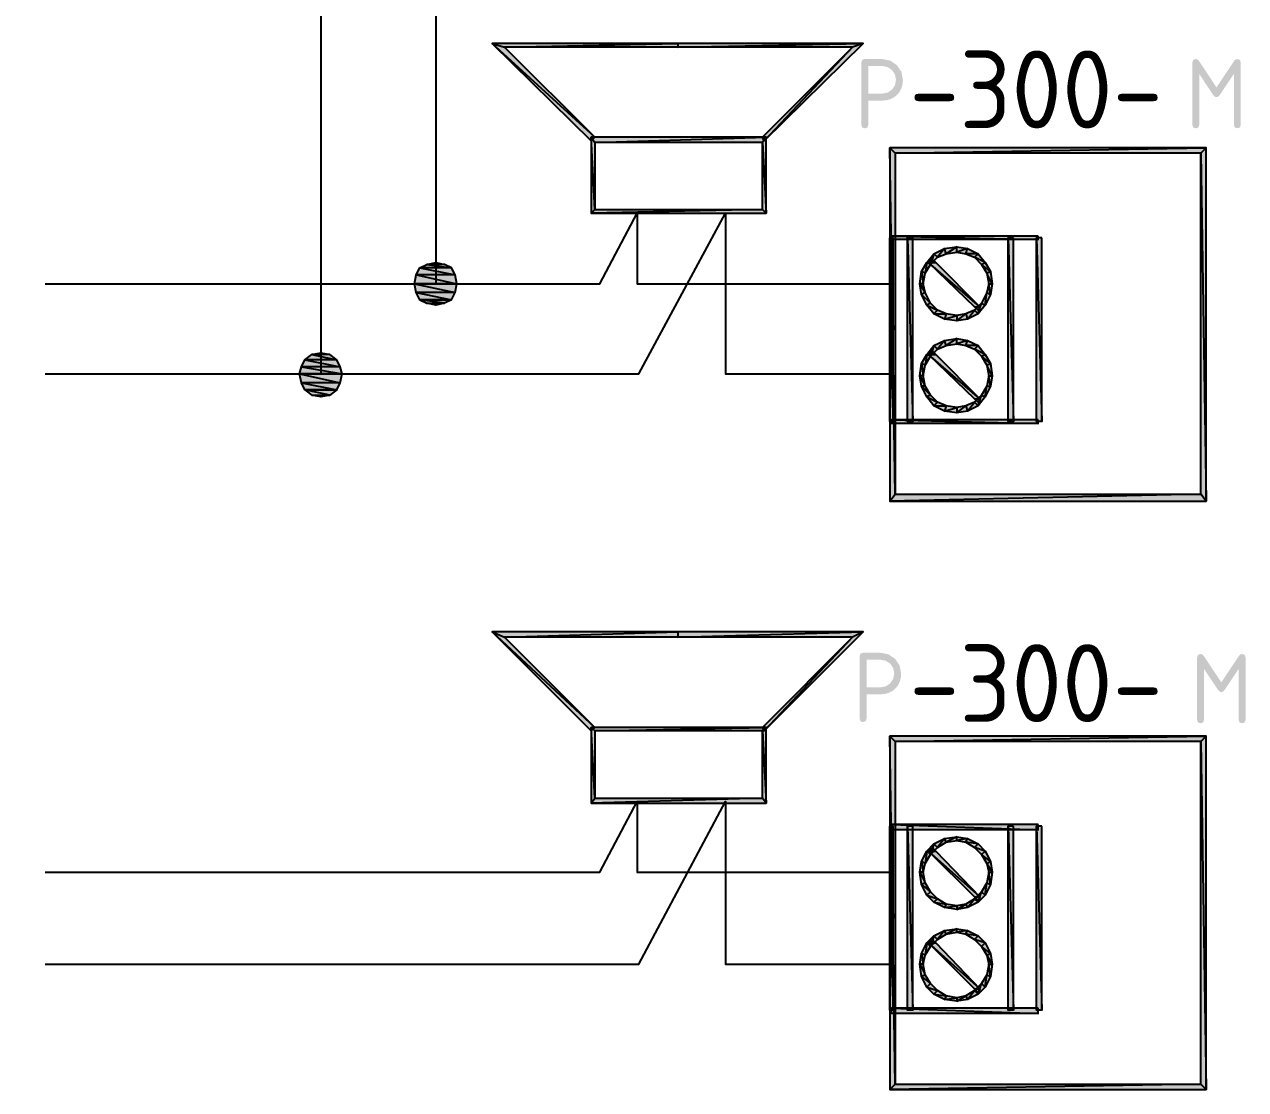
# Model space of a CAD drawing. Header units: millimetres. Extents: x 0 to 420, y 0 to 297.
# Drawn here: x 356.96 to 386.22, y 109.3 to 134.82 of the extents above; entities that cross this region are included whole.
import ezdxf

# ---------------------------------------------------------------- set-up
doc = ezdxf.new("R2010")
doc.units = ezdxf.units.MM
doc.layers.get('0').update_dxf_attribs({"linetype": 'CONTINUOUS'})
doc.styles.get("Standard").update_dxf_attribs({"font": 'STANDARD'})

msp = doc.modelspace()

# ---------------------------------------------------------------- hatches: boundary and pattern name
at = {"true_color": 0x000007}
h = msp.add_hatch(color=0, dxfattribs=at)
h.paths.add_polyline_path([(370.543667, 132.037667), (370.628333, 132.122333), (368.173, 134.366)], flags=0)
h.paths.add_polyline_path([(370.628333, 132.122333), (368.173, 134.366), (368.469333, 134.281333)], flags=0)
h.paths.add_polyline_path([(368.173, 134.366), (368.469333, 134.281333), (372.618, 134.366)], flags=0)
h.paths.add_polyline_path([(368.469333, 134.281333), (372.618, 134.366), (372.618, 134.281333)], flags=0)
h.paths.add_polyline_path([(372.618, 134.366), (372.618, 134.281333), (377.063, 134.366)], flags=0)
h.paths.add_polyline_path([(372.618, 134.281333), (377.063, 134.366), (376.809, 134.281333)], flags=0)
h.paths.add_polyline_path([(377.063, 134.366), (376.809, 134.281333), (374.692333, 132.037667)], flags=0)
h.paths.add_polyline_path([(376.809, 134.281333), (374.692333, 132.037667), (374.65, 132.122333)], flags=0)
h = msp.add_hatch(color=0, dxfattribs=at)
h.paths.add_polyline_path([(377.100481, 133.993709), (377.515546, 133.993709), (377.706956, 133.957328), (377.867773, 133.848188), (377.976913, 133.687371), (378.013294, 133.495961), (378.004621, 133.390343), (377.978636, 133.295112), (377.935391, 133.21032), (377.874939, 133.136018), (377.800413, 133.075651), (377.715706, 133.032596), (377.620768, 133.006801), (377.515546, 132.998214), (377.183163, 132.998214), (377.183163, 132.417233), (377.162493, 132.354739), (377.100481, 132.333999), (377.037987, 132.354739), (377.017248, 132.417233), (377.017248, 133.911026), (377.037987, 133.973038)], flags=0)
h.paths.add_polyline_path([(377.183163, 133.827793), (377.183163, 133.16413), (377.515546, 133.16413), (377.643979, 133.188108), (377.750915, 133.260041), (377.823124, 133.367046), (377.847378, 133.495961), (377.823124, 133.624394), (377.750915, 133.73133), (377.643979, 133.803539), (377.515546, 133.827793)], flags=0)
for points in [[(386.02535, 133.993709), (386.087638, 133.973038), (386.108584, 133.911026), (386.108584, 132.417233), (386.087638, 132.354739), (386.02535, 132.333999), (385.963338, 132.354739), (385.942668, 132.417233), (385.942668, 133.638175), (385.604222, 133.131057), (385.568186, 133.093367), (385.527603, 133.080896), (385.485848, 133.093367), (385.449881, 133.131057), (385.112538, 133.638175), (385.112538, 132.417233), (385.091867, 132.354739), (385.029855, 132.333999), (384.967361, 132.354739), (384.946622, 132.417233), (384.946622, 133.911026), (384.967361, 133.973038), (385.029855, 133.993709), (385.07037, 133.983373), (385.102616, 133.952368), (385.527603, 133.314611), (385.955346, 133.957328), (385.98456, 133.984614)], [(366.818333, 129.116667), (367.03, 129.074333), (366.606667, 129.074333)], [(378.714, 129.201333), (378.798667, 129.116667), (378.629333, 129.116667)], [(378.629333, 129.116667), (378.798667, 129.116667), (379.857, 128.058333)], [(366.437333, 128.227667), (367.199333, 128.227667), (367.03, 128.143)], [(378.714, 127), (378.798667, 126.915333), (378.629333, 126.915333)], [(364.066667, 126.957667), (364.278333, 126.915333), (363.855, 126.915333)], [(378.629333, 126.915333), (378.798667, 126.915333), (379.857, 125.857)], [(363.685667, 126.068667), (364.447667, 126.068667), (364.278333, 125.941667)], [(386.140138, 119.740048), (386.202425, 119.719377), (386.223371, 119.657365), (386.223371, 118.163572), (386.202425, 118.101078), (386.140138, 118.080339), (386.078126, 118.101078), (386.057456, 118.163572), (386.057456, 119.384514), (385.719009, 118.877396), (385.682974, 118.839706), (385.64239, 118.827235), (385.600636, 118.839706), (385.564669, 118.877396), (385.227325, 119.384514), (385.227325, 118.163572), (385.206655, 118.101078), (385.144643, 118.080339), (385.082149, 118.101078), (385.06141, 118.163572), (385.06141, 119.657365), (385.082149, 119.719377), (385.144643, 119.740048), (385.185157, 119.729712), (385.217403, 119.698707), (385.64239, 119.060951), (386.070134, 119.703668), (386.099348, 119.730953)], [(378.714, 115.104333), (378.798667, 115.019667), (378.629333, 115.019667)], [(378.629333, 115.019667), (378.798667, 115.019667), (379.857, 113.919)], [(378.714, 112.903), (378.798667, 112.818333), (378.629333, 112.818333)], [(378.629333, 112.818333), (378.798667, 112.818333), (379.857, 111.717667)]]:
    msp.add_hatch(color=0, dxfattribs=at).paths.add_polyline_path(points, flags=0)
h = msp.add_hatch(color=0, dxfattribs=at)
h.paths.add_polyline_path([(370.543667, 132.122333), (370.628333, 131.995333), (374.734667, 132.122333)], flags=0)
h.paths.add_polyline_path([(370.628333, 131.995333), (374.734667, 132.122333), (374.65, 131.995333)], flags=0)
h.paths.add_polyline_path([(374.734667, 132.122333), (374.65, 131.995333), (374.734667, 130.302)], flags=0)
h.paths.add_polyline_path([(374.65, 131.995333), (374.734667, 130.302), (374.65, 130.386667)], flags=0)
h.paths.add_polyline_path([(374.734667, 130.302), (374.65, 130.386667), (370.543667, 130.302)], flags=0)
h.paths.add_polyline_path([(374.65, 130.386667), (370.543667, 130.302), (370.628333, 130.386667)], flags=0)
h.paths.add_polyline_path([(370.543667, 130.302), (370.628333, 130.386667), (370.543667, 132.122333)], flags=0)
h.paths.add_polyline_path([(370.628333, 130.386667), (370.543667, 132.122333), (370.628333, 131.995333)], flags=0)
h = msp.add_hatch(color=0, dxfattribs=at)
h.paths.add_polyline_path([(377.698, 123.401667), (377.825, 123.571), (377.698, 131.868333)], flags=0)
h.paths.add_polyline_path([(377.825, 123.571), (377.698, 131.868333), (377.825, 131.741333)], flags=0)
h.paths.add_polyline_path([(377.698, 131.868333), (377.825, 131.741333), (385.275667, 131.868333)], flags=0)
h.paths.add_polyline_path([(377.825, 131.741333), (385.275667, 131.868333), (385.148667, 131.741333)], flags=0)
h.paths.add_polyline_path([(385.275667, 131.868333), (385.148667, 131.741333), (385.275667, 123.401667)], flags=0)
h.paths.add_polyline_path([(385.148667, 131.741333), (385.275667, 123.401667), (385.148667, 123.571)], flags=0)
h.paths.add_polyline_path([(385.275667, 123.401667), (385.148667, 123.571), (377.698, 123.401667)], flags=0)
h.paths.add_polyline_path([(385.148667, 123.571), (377.698, 123.401667), (377.825, 123.571)], flags=0)
h = msp.add_hatch(color=0, dxfattribs=at)
h.paths.add_polyline_path([(377.782667, 129.709333), (377.698, 129.709333), (377.782667, 125.306667)], flags=0)
h.paths.add_polyline_path([(377.698, 129.709333), (377.782667, 125.306667), (377.698, 125.306667)], flags=0)
h = msp.add_hatch(color=0, dxfattribs=at)
h.paths.add_polyline_path([(377.782667, 129.709333), (377.698, 129.709333), (377.782667, 127.508)], flags=0)
h.paths.add_polyline_path([(377.698, 129.709333), (377.782667, 127.508), (377.698, 127.508)], flags=0)
h.paths.add_polyline_path([(377.782667, 127.508), (377.698, 127.508), (377.782667, 125.306667)], flags=0)
h.paths.add_polyline_path([(377.698, 127.508), (377.782667, 125.306667), (377.698, 125.306667)], flags=0)
h = msp.add_hatch(color=0, dxfattribs=at)
h.paths.add_polyline_path([(381.254, 129.751667), (377.740333, 129.751667), (381.254, 129.667)], flags=0)
h.paths.add_polyline_path([(377.740333, 129.751667), (381.254, 129.667), (377.740333, 129.667)], flags=0)
h = msp.add_hatch(color=0, dxfattribs=at)
h.paths.add_polyline_path([(378.248333, 129.709333), (378.121333, 129.709333), (378.248333, 125.306667)], flags=0)
h.paths.add_polyline_path([(378.121333, 129.709333), (378.248333, 125.306667), (378.121333, 125.306667)], flags=0)
h = msp.add_hatch(color=0, dxfattribs=at)
h.paths.add_polyline_path([(380.661333, 129.709333), (380.534333, 129.709333), (380.661333, 125.306667)], flags=0)
h.paths.add_polyline_path([(380.534333, 129.709333), (380.661333, 125.306667), (380.534333, 125.306667)], flags=0)
h = msp.add_hatch(color=0, dxfattribs=at)
h.paths.add_polyline_path([(381.338667, 129.709333), (381.211667, 129.709333), (381.338667, 125.306667)], flags=0)
h.paths.add_polyline_path([(381.211667, 129.709333), (381.338667, 125.306667), (381.211667, 125.306667)], flags=0)
h = msp.add_hatch(color=0, dxfattribs=at)
h.paths.add_polyline_path([(379.052667, 127.889), (379.010333, 127.762), (379.306667, 127.846667)], flags=0)
h.paths.add_polyline_path([(379.010333, 127.762), (379.306667, 127.846667), (379.306667, 127.719667)], flags=0)
h.paths.add_polyline_path([(379.306667, 127.846667), (379.306667, 127.719667), (379.518333, 127.889)], flags=0)
h.paths.add_polyline_path([(379.306667, 127.719667), (379.518333, 127.889), (379.560667, 127.762)], flags=0)
h.paths.add_polyline_path([(379.518333, 127.889), (379.560667, 127.762), (379.73, 127.973667)], flags=0)
h.paths.add_polyline_path([(379.560667, 127.762), (379.73, 127.973667), (379.814667, 127.889)], flags=0)
h.paths.add_polyline_path([(379.73, 127.973667), (379.814667, 127.889), (379.899333, 128.143)], flags=0)
h.paths.add_polyline_path([(379.814667, 127.889), (379.899333, 128.143), (379.984, 128.100667)], flags=0)
h.paths.add_polyline_path([(379.899333, 128.143), (379.984, 128.100667), (380.026333, 128.397)], flags=0)
h.paths.add_polyline_path([(379.984, 128.100667), (380.026333, 128.397), (380.111, 128.354667)], flags=0)
h.paths.add_polyline_path([(380.026333, 128.397), (380.111, 128.354667), (380.068667, 128.608667)], flags=0)
h.paths.add_polyline_path([(380.111, 128.354667), (380.068667, 128.608667), (380.153333, 128.608667)], flags=0)
h.paths.add_polyline_path([(380.068667, 128.608667), (380.153333, 128.608667), (380.026333, 128.862667)], flags=0)
h.paths.add_polyline_path([(380.153333, 128.608667), (380.026333, 128.862667), (380.111, 128.905)], flags=0)
h.paths.add_polyline_path([(380.026333, 128.862667), (380.111, 128.905), (379.899333, 129.074333)], flags=0)
h.paths.add_polyline_path([(380.111, 128.905), (379.899333, 129.074333), (379.984, 129.116667)], flags=0)
h.paths.add_polyline_path([(379.899333, 129.074333), (379.984, 129.116667), (379.73, 129.243667)], flags=0)
h.paths.add_polyline_path([(379.984, 129.116667), (379.73, 129.243667), (379.814667, 129.328333)], flags=0)
h.paths.add_polyline_path([(379.73, 129.243667), (379.814667, 129.328333), (379.518333, 129.328333)], flags=0)
h.paths.add_polyline_path([(379.814667, 129.328333), (379.518333, 129.328333), (379.560667, 129.455333)], flags=0)
h.paths.add_polyline_path([(379.518333, 129.328333), (379.560667, 129.455333), (379.306667, 129.370667)], flags=0)
h.paths.add_polyline_path([(379.560667, 129.455333), (379.306667, 129.370667), (379.306667, 129.497667)], flags=0)
h.paths.add_polyline_path([(379.306667, 129.370667), (379.306667, 129.497667), (379.052667, 129.328333)], flags=0)
h.paths.add_polyline_path([(379.306667, 129.497667), (379.052667, 129.328333), (379.010333, 129.455333)], flags=0)
h.paths.add_polyline_path([(379.052667, 129.328333), (379.010333, 129.455333), (378.841, 129.243667)], flags=0)
h.paths.add_polyline_path([(379.010333, 129.455333), (378.841, 129.243667), (378.756333, 129.328333)], flags=0)
h.paths.add_polyline_path([(378.841, 129.243667), (378.756333, 129.328333), (378.671667, 129.074333)], flags=0)
h.paths.add_polyline_path([(378.756333, 129.328333), (378.671667, 129.074333), (378.587, 129.116667)], flags=0)
h.paths.add_polyline_path([(378.671667, 129.074333), (378.587, 129.116667), (378.544667, 128.862667)], flags=0)
h.paths.add_polyline_path([(378.587, 129.116667), (378.544667, 128.862667), (378.46, 128.905)], flags=0)
h.paths.add_polyline_path([(378.544667, 128.862667), (378.46, 128.905), (378.502333, 128.608667)], flags=0)
h.paths.add_polyline_path([(378.46, 128.905), (378.502333, 128.608667), (378.417667, 128.608667)], flags=0)
h.paths.add_polyline_path([(378.502333, 128.608667), (378.417667, 128.608667), (378.544667, 128.397)], flags=0)
h.paths.add_polyline_path([(378.417667, 128.608667), (378.544667, 128.397), (378.46, 128.354667)], flags=0)
h.paths.add_polyline_path([(378.544667, 128.397), (378.46, 128.354667), (378.671667, 128.143)], flags=0)
h.paths.add_polyline_path([(378.46, 128.354667), (378.671667, 128.143), (378.587, 128.100667)], flags=0)
h.paths.add_polyline_path([(378.671667, 128.143), (378.587, 128.100667), (378.841, 127.973667)], flags=0)
h.paths.add_polyline_path([(378.587, 128.100667), (378.841, 127.973667), (378.756333, 127.889)], flags=0)
h.paths.add_polyline_path([(378.841, 127.973667), (378.756333, 127.889), (379.052667, 127.889)], flags=0)
h.paths.add_polyline_path([(378.756333, 127.889), (379.052667, 127.889), (379.010333, 127.762)], flags=0)
h = msp.add_hatch(color=0, dxfattribs=at)
h.paths.add_polyline_path([(367.03, 129.074333), (366.606667, 129.074333), (367.199333, 128.989667)], flags=0)
h.paths.add_polyline_path([(366.606667, 129.074333), (367.199333, 128.989667), (366.437333, 128.989667)], flags=0)
h = msp.add_hatch(color=0, dxfattribs=at)
h.paths.add_polyline_path([(378.629333, 129.116667), (379.73, 128.058333), (379.857, 128.058333)], flags=0)
h.paths.add_polyline_path([(379.73, 128.058333), (379.857, 128.058333), (379.814667, 127.973667)], flags=0)
h = msp.add_hatch(color=0, dxfattribs=at)
h.paths.add_polyline_path([(367.284, 128.820333), (366.352667, 128.820333), (367.326333, 128.608667)], flags=0)
h.paths.add_polyline_path([(366.352667, 128.820333), (367.326333, 128.608667), (366.310333, 128.608667)], flags=0)
h = msp.add_hatch(color=0, dxfattribs=at)
h.paths.add_polyline_path([(367.199333, 128.989667), (366.437333, 128.989667), (367.284, 128.820333)], flags=0)
h.paths.add_polyline_path([(366.437333, 128.989667), (367.284, 128.820333), (366.352667, 128.820333)], flags=0)
h = msp.add_hatch(color=0, dxfattribs=at)
h.paths.add_polyline_path([(367.326333, 128.608667), (366.310333, 128.608667), (367.284, 128.397)], flags=0)
h.paths.add_polyline_path([(366.310333, 128.608667), (367.284, 128.397), (366.352667, 128.397)], flags=0)
h = msp.add_hatch(color=0, dxfattribs=at)
h.paths.add_polyline_path([(367.284, 128.397), (366.352667, 128.397), (367.199333, 128.227667)], flags=0)
h.paths.add_polyline_path([(366.352667, 128.397), (367.199333, 128.227667), (366.437333, 128.227667)], flags=0)
h = msp.add_hatch(color=0, dxfattribs=at)
h.paths.add_polyline_path([(366.437333, 128.227667), (366.606667, 128.143), (367.03, 128.143)], flags=0)
h.paths.add_polyline_path([(366.606667, 128.143), (367.03, 128.143), (366.818333, 128.100667)], flags=0)
h = msp.add_hatch(color=0, dxfattribs=at)
h.paths.add_polyline_path([(379.052667, 125.687667), (379.010333, 125.560667), (379.306667, 125.645333)], flags=0)
h.paths.add_polyline_path([(379.010333, 125.560667), (379.306667, 125.645333), (379.306667, 125.518333)], flags=0)
h.paths.add_polyline_path([(379.306667, 125.645333), (379.306667, 125.518333), (379.518333, 125.687667)], flags=0)
h.paths.add_polyline_path([(379.306667, 125.518333), (379.518333, 125.687667), (379.560667, 125.560667)], flags=0)
h.paths.add_polyline_path([(379.518333, 125.687667), (379.560667, 125.560667), (379.73, 125.772333)], flags=0)
h.paths.add_polyline_path([(379.560667, 125.560667), (379.73, 125.772333), (379.814667, 125.687667)], flags=0)
h.paths.add_polyline_path([(379.73, 125.772333), (379.814667, 125.687667), (379.899333, 125.941667)], flags=0)
h.paths.add_polyline_path([(379.814667, 125.687667), (379.899333, 125.941667), (379.984, 125.899333)], flags=0)
h.paths.add_polyline_path([(379.899333, 125.941667), (379.984, 125.899333), (380.026333, 126.153333)], flags=0)
h.paths.add_polyline_path([(379.984, 125.899333), (380.026333, 126.153333), (380.111, 126.153333)], flags=0)
h.paths.add_polyline_path([(380.026333, 126.153333), (380.111, 126.153333), (380.068667, 126.407333)], flags=0)
h.paths.add_polyline_path([(380.111, 126.153333), (380.068667, 126.407333), (380.153333, 126.407333)], flags=0)
h.paths.add_polyline_path([(380.068667, 126.407333), (380.153333, 126.407333), (380.026333, 126.661333)], flags=0)
h.paths.add_polyline_path([(380.153333, 126.407333), (380.026333, 126.661333), (380.111, 126.703667)], flags=0)
h.paths.add_polyline_path([(380.026333, 126.661333), (380.111, 126.703667), (379.899333, 126.873)], flags=0)
h.paths.add_polyline_path([(380.111, 126.703667), (379.899333, 126.873), (379.984, 126.915333)], flags=0)
h.paths.add_polyline_path([(379.899333, 126.873), (379.984, 126.915333), (379.73, 127.042333)], flags=0)
h.paths.add_polyline_path([(379.984, 126.915333), (379.73, 127.042333), (379.814667, 127.127)], flags=0)
h.paths.add_polyline_path([(379.73, 127.042333), (379.814667, 127.127), (379.518333, 127.127)], flags=0)
h.paths.add_polyline_path([(379.814667, 127.127), (379.518333, 127.127), (379.560667, 127.254)], flags=0)
h.paths.add_polyline_path([(379.518333, 127.127), (379.560667, 127.254), (379.306667, 127.169333)], flags=0)
h.paths.add_polyline_path([(379.560667, 127.254), (379.306667, 127.169333), (379.306667, 127.296333)], flags=0)
h.paths.add_polyline_path([(379.306667, 127.169333), (379.306667, 127.296333), (379.052667, 127.127)], flags=0)
h.paths.add_polyline_path([(379.306667, 127.296333), (379.052667, 127.127), (379.010333, 127.254)], flags=0)
h.paths.add_polyline_path([(379.052667, 127.127), (379.010333, 127.254), (378.841, 127.042333)], flags=0)
h.paths.add_polyline_path([(379.010333, 127.254), (378.841, 127.042333), (378.756333, 127.127)], flags=0)
h.paths.add_polyline_path([(378.841, 127.042333), (378.756333, 127.127), (378.671667, 126.873)], flags=0)
h.paths.add_polyline_path([(378.756333, 127.127), (378.671667, 126.873), (378.587, 126.915333)], flags=0)
h.paths.add_polyline_path([(378.671667, 126.873), (378.587, 126.915333), (378.544667, 126.661333)], flags=0)
h.paths.add_polyline_path([(378.587, 126.915333), (378.544667, 126.661333), (378.46, 126.703667)], flags=0)
h.paths.add_polyline_path([(378.544667, 126.661333), (378.46, 126.703667), (378.502333, 126.407333)], flags=0)
h.paths.add_polyline_path([(378.46, 126.703667), (378.502333, 126.407333), (378.417667, 126.407333)], flags=0)
h.paths.add_polyline_path([(378.502333, 126.407333), (378.417667, 126.407333), (378.544667, 126.153333)], flags=0)
h.paths.add_polyline_path([(378.417667, 126.407333), (378.544667, 126.153333), (378.46, 126.153333)], flags=0)
h.paths.add_polyline_path([(378.544667, 126.153333), (378.46, 126.153333), (378.671667, 125.941667)], flags=0)
h.paths.add_polyline_path([(378.46, 126.153333), (378.671667, 125.941667), (378.587, 125.899333)], flags=0)
h.paths.add_polyline_path([(378.671667, 125.941667), (378.587, 125.899333), (378.841, 125.772333)], flags=0)
h.paths.add_polyline_path([(378.587, 125.899333), (378.841, 125.772333), (378.756333, 125.687667)], flags=0)
h.paths.add_polyline_path([(378.841, 125.772333), (378.756333, 125.687667), (379.052667, 125.687667)], flags=0)
h.paths.add_polyline_path([(378.756333, 125.687667), (379.052667, 125.687667), (379.010333, 125.560667)], flags=0)
h = msp.add_hatch(color=0, dxfattribs=at)
h.paths.add_polyline_path([(364.447667, 126.788333), (363.685667, 126.788333), (364.532333, 126.619)], flags=0)
h.paths.add_polyline_path([(363.685667, 126.788333), (364.532333, 126.619), (363.601, 126.619)], flags=0)
h = msp.add_hatch(color=0, dxfattribs=at)
h.paths.add_polyline_path([(364.278333, 126.915333), (363.855, 126.915333), (364.447667, 126.788333)], flags=0)
h.paths.add_polyline_path([(363.855, 126.915333), (364.447667, 126.788333), (363.685667, 126.788333)], flags=0)
h = msp.add_hatch(color=0, dxfattribs=at)
h.paths.add_polyline_path([(378.629333, 126.915333), (379.73, 125.857), (379.857, 125.857)], flags=0)
h.paths.add_polyline_path([(379.73, 125.857), (379.857, 125.857), (379.814667, 125.772333)], flags=0)
h = msp.add_hatch(color=0, dxfattribs=at)
h.paths.add_polyline_path([(364.532333, 126.619), (363.601, 126.619), (364.574667, 126.449667)], flags=0)
h.paths.add_polyline_path([(363.601, 126.619), (364.574667, 126.449667), (363.558667, 126.449667)], flags=0)
h = msp.add_hatch(color=0, dxfattribs=at)
h.paths.add_polyline_path([(364.574667, 126.449667), (363.558667, 126.449667), (364.532333, 126.238)], flags=0)
h.paths.add_polyline_path([(363.558667, 126.449667), (364.532333, 126.238), (363.601, 126.238)], flags=0)
h = msp.add_hatch(color=0, dxfattribs=at)
h.paths.add_polyline_path([(364.532333, 126.238), (363.601, 126.238), (364.447667, 126.068667)], flags=0)
h.paths.add_polyline_path([(363.601, 126.238), (364.447667, 126.068667), (363.685667, 126.068667)], flags=0)
h = msp.add_hatch(color=0, dxfattribs=at)
h.paths.add_polyline_path([(363.685667, 126.068667), (363.855, 125.941667), (364.278333, 125.941667)], flags=0)
h.paths.add_polyline_path([(363.855, 125.941667), (364.278333, 125.941667), (364.066667, 125.899333)], flags=0)
h = msp.add_hatch(color=0, dxfattribs=at)
h.paths.add_polyline_path([(381.254, 125.349), (377.740333, 125.349), (381.254, 125.264333)], flags=0)
h.paths.add_polyline_path([(377.740333, 125.349), (381.254, 125.264333), (377.740333, 125.264333)], flags=0)
h = msp.add_hatch(color=0, dxfattribs=at)
h.paths.add_polyline_path([(370.543667, 117.898333), (370.628333, 117.983), (368.173, 120.269)], flags=0)
h.paths.add_polyline_path([(370.628333, 117.983), (368.173, 120.269), (368.469333, 120.142)], flags=0)
h.paths.add_polyline_path([(368.173, 120.269), (368.469333, 120.142), (372.618, 120.269)], flags=0)
h.paths.add_polyline_path([(368.469333, 120.142), (372.618, 120.269), (372.618, 120.142)], flags=0)
h.paths.add_polyline_path([(372.618, 120.269), (372.618, 120.142), (377.063, 120.269)], flags=0)
h.paths.add_polyline_path([(372.618, 120.142), (377.063, 120.269), (376.809, 120.142)], flags=0)
h.paths.add_polyline_path([(377.063, 120.269), (376.809, 120.142), (374.692333, 117.898333)], flags=0)
h.paths.add_polyline_path([(376.809, 120.142), (374.692333, 117.898333), (374.65, 117.983)], flags=0)
h = msp.add_hatch(color=0, dxfattribs=at)
h.paths.add_polyline_path([(377.058148, 119.769709), (377.473213, 119.769709), (377.664622, 119.733329), (377.825439, 119.624188), (377.93458, 119.463371), (377.97096, 119.271961), (377.962287, 119.166343), (377.936303, 119.071112), (377.893058, 118.98632), (377.832605, 118.912018), (377.758079, 118.851651), (377.673373, 118.808596), (377.578435, 118.782801), (377.473213, 118.774214), (377.14083, 118.774214), (377.14083, 118.193233), (377.12016, 118.130739), (377.058148, 118.11), (376.995654, 118.130739), (376.974914, 118.193233), (376.974914, 119.687026), (376.995654, 119.749038)], flags=0)
h.paths.add_polyline_path([(377.14083, 119.603793), (377.14083, 118.94013), (377.473213, 118.94013), (377.601646, 118.964108), (377.708582, 119.036041), (377.780791, 119.143046), (377.805044, 119.271961), (377.780791, 119.400394), (377.708582, 119.50733), (377.601646, 119.579539), (377.473213, 119.603793)], flags=0)
h = msp.add_hatch(color=0, dxfattribs=at)
h.paths.add_polyline_path([(370.543667, 117.983), (370.628333, 117.898333), (374.734667, 117.983)], flags=0)
h.paths.add_polyline_path([(370.628333, 117.898333), (374.734667, 117.983), (374.65, 117.898333)], flags=0)
h.paths.add_polyline_path([(374.734667, 117.983), (374.65, 117.898333), (374.734667, 116.162667)], flags=0)
h.paths.add_polyline_path([(374.65, 117.898333), (374.734667, 116.162667), (374.65, 116.289667)], flags=0)
h.paths.add_polyline_path([(374.734667, 116.162667), (374.65, 116.289667), (370.543667, 116.162667)], flags=0)
h.paths.add_polyline_path([(374.65, 116.289667), (370.543667, 116.162667), (370.628333, 116.289667)], flags=0)
h.paths.add_polyline_path([(370.543667, 116.162667), (370.628333, 116.289667), (370.543667, 117.983)], flags=0)
h.paths.add_polyline_path([(370.628333, 116.289667), (370.543667, 117.983), (370.628333, 117.898333)], flags=0)
h = msp.add_hatch(color=0, dxfattribs=at)
h.paths.add_polyline_path([(377.698, 109.304667), (377.825, 109.431667), (377.698, 117.771333)], flags=0)
h.paths.add_polyline_path([(377.825, 109.431667), (377.698, 117.771333), (377.825, 117.644333)], flags=0)
h.paths.add_polyline_path([(377.698, 117.771333), (377.825, 117.644333), (385.275667, 117.771333)], flags=0)
h.paths.add_polyline_path([(377.825, 117.644333), (385.275667, 117.771333), (385.148667, 117.644333)], flags=0)
h.paths.add_polyline_path([(385.275667, 117.771333), (385.148667, 117.644333), (385.275667, 109.304667)], flags=0)
h.paths.add_polyline_path([(385.148667, 117.644333), (385.275667, 109.304667), (385.148667, 109.431667)], flags=0)
h.paths.add_polyline_path([(385.275667, 109.304667), (385.148667, 109.431667), (377.698, 109.304667)], flags=0)
h.paths.add_polyline_path([(385.148667, 109.431667), (377.698, 109.304667), (377.825, 109.431667)], flags=0)
h = msp.add_hatch(color=0, dxfattribs=at)
h.paths.add_polyline_path([(377.782667, 115.612333), (377.698, 115.612333), (377.782667, 111.209667)], flags=0)
h.paths.add_polyline_path([(377.698, 115.612333), (377.782667, 111.209667), (377.698, 111.209667)], flags=0)
h = msp.add_hatch(color=0, dxfattribs=at)
h.paths.add_polyline_path([(377.782667, 115.612333), (377.698, 115.612333), (377.782667, 113.411)], flags=0)
h.paths.add_polyline_path([(377.698, 115.612333), (377.782667, 113.411), (377.698, 113.411)], flags=0)
h.paths.add_polyline_path([(377.782667, 113.411), (377.698, 113.411), (377.782667, 111.209667)], flags=0)
h.paths.add_polyline_path([(377.698, 113.411), (377.782667, 111.209667), (377.698, 111.209667)], flags=0)
h = msp.add_hatch(color=0, dxfattribs=at)
h.paths.add_polyline_path([(381.254, 115.654667), (377.740333, 115.654667), (381.254, 115.527667)], flags=0)
h.paths.add_polyline_path([(377.740333, 115.654667), (381.254, 115.527667), (377.740333, 115.527667)], flags=0)
h = msp.add_hatch(color=0, dxfattribs=at)
h.paths.add_polyline_path([(378.248333, 115.612333), (378.121333, 115.612333), (378.248333, 111.209667)], flags=0)
h.paths.add_polyline_path([(378.121333, 115.612333), (378.248333, 111.209667), (378.121333, 111.209667)], flags=0)
h = msp.add_hatch(color=0, dxfattribs=at)
h.paths.add_polyline_path([(380.661333, 115.612333), (380.534333, 115.612333), (380.661333, 111.209667)], flags=0)
h.paths.add_polyline_path([(380.534333, 115.612333), (380.661333, 111.209667), (380.534333, 111.209667)], flags=0)
h = msp.add_hatch(color=0, dxfattribs=at)
h.paths.add_polyline_path([(381.338667, 115.612333), (381.211667, 115.612333), (381.338667, 111.209667)], flags=0)
h.paths.add_polyline_path([(381.211667, 115.612333), (381.338667, 111.209667), (381.211667, 111.209667)], flags=0)
h = msp.add_hatch(color=0, dxfattribs=at)
h.paths.add_polyline_path([(379.052667, 113.749667), (379.010333, 113.665), (379.306667, 113.707333)], flags=0)
h.paths.add_polyline_path([(379.010333, 113.665), (379.306667, 113.707333), (379.306667, 113.622667)], flags=0)
h.paths.add_polyline_path([(379.306667, 113.707333), (379.306667, 113.622667), (379.518333, 113.749667)], flags=0)
h.paths.add_polyline_path([(379.306667, 113.622667), (379.518333, 113.749667), (379.560667, 113.665)], flags=0)
h.paths.add_polyline_path([(379.518333, 113.749667), (379.560667, 113.665), (379.73, 113.876667)], flags=0)
h.paths.add_polyline_path([(379.560667, 113.665), (379.73, 113.876667), (379.814667, 113.792)], flags=0)
h.paths.add_polyline_path([(379.73, 113.876667), (379.814667, 113.792), (379.899333, 114.046)], flags=0)
h.paths.add_polyline_path([(379.814667, 113.792), (379.899333, 114.046), (379.984, 113.961333)], flags=0)
h.paths.add_polyline_path([(379.899333, 114.046), (379.984, 113.961333), (380.026333, 114.257667)], flags=0)
h.paths.add_polyline_path([(379.984, 113.961333), (380.026333, 114.257667), (380.111, 114.215333)], flags=0)
h.paths.add_polyline_path([(380.026333, 114.257667), (380.111, 114.215333), (380.068667, 114.511667)], flags=0)
h.paths.add_polyline_path([(380.111, 114.215333), (380.068667, 114.511667), (380.153333, 114.511667)], flags=0)
h.paths.add_polyline_path([(380.068667, 114.511667), (380.153333, 114.511667), (380.026333, 114.723333)], flags=0)
h.paths.add_polyline_path([(380.153333, 114.511667), (380.026333, 114.723333), (380.111, 114.765667)], flags=0)
h.paths.add_polyline_path([(380.026333, 114.723333), (380.111, 114.765667), (379.899333, 114.935)], flags=0)
h.paths.add_polyline_path([(380.111, 114.765667), (379.899333, 114.935), (379.984, 115.019667)], flags=0)
h.paths.add_polyline_path([(379.899333, 114.935), (379.984, 115.019667), (379.73, 115.104333)], flags=0)
h.paths.add_polyline_path([(379.984, 115.019667), (379.73, 115.104333), (379.814667, 115.189)], flags=0)
h.paths.add_polyline_path([(379.73, 115.104333), (379.814667, 115.189), (379.518333, 115.231333)], flags=0)
h.paths.add_polyline_path([(379.814667, 115.189), (379.518333, 115.231333), (379.560667, 115.316)], flags=0)
h.paths.add_polyline_path([(379.518333, 115.231333), (379.560667, 115.316), (379.306667, 115.273667)], flags=0)
h.paths.add_polyline_path([(379.560667, 115.316), (379.306667, 115.273667), (379.306667, 115.358333)], flags=0)
h.paths.add_polyline_path([(379.306667, 115.273667), (379.306667, 115.358333), (379.052667, 115.231333)], flags=0)
h.paths.add_polyline_path([(379.306667, 115.358333), (379.052667, 115.231333), (379.010333, 115.316)], flags=0)
h.paths.add_polyline_path([(379.052667, 115.231333), (379.010333, 115.316), (378.841, 115.104333)], flags=0)
h.paths.add_polyline_path([(379.010333, 115.316), (378.841, 115.104333), (378.756333, 115.189)], flags=0)
h.paths.add_polyline_path([(378.841, 115.104333), (378.756333, 115.189), (378.671667, 114.935)], flags=0)
h.paths.add_polyline_path([(378.756333, 115.189), (378.671667, 114.935), (378.587, 115.019667)], flags=0)
h.paths.add_polyline_path([(378.671667, 114.935), (378.587, 115.019667), (378.544667, 114.723333)], flags=0)
h.paths.add_polyline_path([(378.587, 115.019667), (378.544667, 114.723333), (378.46, 114.765667)], flags=0)
h.paths.add_polyline_path([(378.544667, 114.723333), (378.46, 114.765667), (378.502333, 114.511667)], flags=0)
h.paths.add_polyline_path([(378.46, 114.765667), (378.502333, 114.511667), (378.417667, 114.511667)], flags=0)
h.paths.add_polyline_path([(378.502333, 114.511667), (378.417667, 114.511667), (378.544667, 114.257667)], flags=0)
h.paths.add_polyline_path([(378.417667, 114.511667), (378.544667, 114.257667), (378.46, 114.215333)], flags=0)
h.paths.add_polyline_path([(378.544667, 114.257667), (378.46, 114.215333), (378.671667, 114.046)], flags=0)
h.paths.add_polyline_path([(378.46, 114.215333), (378.671667, 114.046), (378.587, 113.961333)], flags=0)
h.paths.add_polyline_path([(378.671667, 114.046), (378.587, 113.961333), (378.841, 113.876667)], flags=0)
h.paths.add_polyline_path([(378.587, 113.961333), (378.841, 113.876667), (378.756333, 113.792)], flags=0)
h.paths.add_polyline_path([(378.841, 113.876667), (378.756333, 113.792), (379.052667, 113.749667)], flags=0)
h.paths.add_polyline_path([(378.756333, 113.792), (379.052667, 113.749667), (379.010333, 113.665)], flags=0)
h = msp.add_hatch(color=0, dxfattribs=at)
h.paths.add_polyline_path([(378.629333, 115.019667), (379.73, 113.919), (379.857, 113.919)], flags=0)
h.paths.add_polyline_path([(379.73, 113.919), (379.857, 113.919), (379.814667, 113.834333)], flags=0)
h = msp.add_hatch(color=0, dxfattribs=at)
h.paths.add_polyline_path([(379.052667, 111.548333), (379.010333, 111.463667), (379.306667, 111.506)], flags=0)
h.paths.add_polyline_path([(379.010333, 111.463667), (379.306667, 111.506), (379.306667, 111.421333)], flags=0)
h.paths.add_polyline_path([(379.306667, 111.506), (379.306667, 111.421333), (379.518333, 111.548333)], flags=0)
h.paths.add_polyline_path([(379.306667, 111.421333), (379.518333, 111.548333), (379.560667, 111.463667)], flags=0)
h.paths.add_polyline_path([(379.518333, 111.548333), (379.560667, 111.463667), (379.73, 111.675333)], flags=0)
h.paths.add_polyline_path([(379.560667, 111.463667), (379.73, 111.675333), (379.814667, 111.590667)], flags=0)
h.paths.add_polyline_path([(379.73, 111.675333), (379.814667, 111.590667), (379.899333, 111.844667)], flags=0)
h.paths.add_polyline_path([(379.814667, 111.590667), (379.899333, 111.844667), (379.984, 111.76)], flags=0)
h.paths.add_polyline_path([(379.899333, 111.844667), (379.984, 111.76), (380.026333, 112.056333)], flags=0)
h.paths.add_polyline_path([(379.984, 111.76), (380.026333, 112.056333), (380.111, 112.014)], flags=0)
h.paths.add_polyline_path([(380.026333, 112.056333), (380.111, 112.014), (380.068667, 112.310333)], flags=0)
h.paths.add_polyline_path([(380.111, 112.014), (380.068667, 112.310333), (380.153333, 112.310333)], flags=0)
h.paths.add_polyline_path([(380.068667, 112.310333), (380.153333, 112.310333), (380.026333, 112.522)], flags=0)
h.paths.add_polyline_path([(380.153333, 112.310333), (380.026333, 112.522), (380.111, 112.564333)], flags=0)
h.paths.add_polyline_path([(380.026333, 112.522), (380.111, 112.564333), (379.899333, 112.733667)], flags=0)
h.paths.add_polyline_path([(380.111, 112.564333), (379.899333, 112.733667), (379.984, 112.818333)], flags=0)
h.paths.add_polyline_path([(379.899333, 112.733667), (379.984, 112.818333), (379.73, 112.903)], flags=0)
h.paths.add_polyline_path([(379.984, 112.818333), (379.73, 112.903), (379.814667, 112.987667)], flags=0)
h.paths.add_polyline_path([(379.73, 112.903), (379.814667, 112.987667), (379.518333, 113.03)], flags=0)
h.paths.add_polyline_path([(379.814667, 112.987667), (379.518333, 113.03), (379.560667, 113.114667)], flags=0)
h.paths.add_polyline_path([(379.518333, 113.03), (379.560667, 113.114667), (379.306667, 113.072333)], flags=0)
h.paths.add_polyline_path([(379.560667, 113.114667), (379.306667, 113.072333), (379.306667, 113.157)], flags=0)
h.paths.add_polyline_path([(379.306667, 113.072333), (379.306667, 113.157), (379.052667, 113.03)], flags=0)
h.paths.add_polyline_path([(379.306667, 113.157), (379.052667, 113.03), (379.010333, 113.114667)], flags=0)
h.paths.add_polyline_path([(379.052667, 113.03), (379.010333, 113.114667), (378.841, 112.903)], flags=0)
h.paths.add_polyline_path([(379.010333, 113.114667), (378.841, 112.903), (378.756333, 112.987667)], flags=0)
h.paths.add_polyline_path([(378.841, 112.903), (378.756333, 112.987667), (378.671667, 112.733667)], flags=0)
h.paths.add_polyline_path([(378.756333, 112.987667), (378.671667, 112.733667), (378.587, 112.818333)], flags=0)
h.paths.add_polyline_path([(378.671667, 112.733667), (378.587, 112.818333), (378.544667, 112.522)], flags=0)
h.paths.add_polyline_path([(378.587, 112.818333), (378.544667, 112.522), (378.46, 112.564333)], flags=0)
h.paths.add_polyline_path([(378.544667, 112.522), (378.46, 112.564333), (378.502333, 112.310333)], flags=0)
h.paths.add_polyline_path([(378.46, 112.564333), (378.502333, 112.310333), (378.417667, 112.310333)], flags=0)
h.paths.add_polyline_path([(378.502333, 112.310333), (378.417667, 112.310333), (378.544667, 112.056333)], flags=0)
h.paths.add_polyline_path([(378.417667, 112.310333), (378.544667, 112.056333), (378.46, 112.014)], flags=0)
h.paths.add_polyline_path([(378.544667, 112.056333), (378.46, 112.014), (378.671667, 111.844667)], flags=0)
h.paths.add_polyline_path([(378.46, 112.014), (378.671667, 111.844667), (378.587, 111.76)], flags=0)
h.paths.add_polyline_path([(378.671667, 111.844667), (378.587, 111.76), (378.841, 111.675333)], flags=0)
h.paths.add_polyline_path([(378.587, 111.76), (378.841, 111.675333), (378.756333, 111.590667)], flags=0)
h.paths.add_polyline_path([(378.841, 111.675333), (378.756333, 111.590667), (379.052667, 111.548333)], flags=0)
h.paths.add_polyline_path([(378.756333, 111.590667), (379.052667, 111.548333), (379.010333, 111.463667)], flags=0)
h = msp.add_hatch(color=0, dxfattribs=at)
h.paths.add_polyline_path([(378.629333, 112.818333), (379.73, 111.717667), (379.857, 111.717667)], flags=0)
h.paths.add_polyline_path([(379.73, 111.717667), (379.857, 111.717667), (379.814667, 111.633)], flags=0)
h = msp.add_hatch(color=0, dxfattribs=at)
h.paths.add_polyline_path([(381.254, 111.252), (377.740333, 111.252), (381.254, 111.125)], flags=0)
h.paths.add_polyline_path([(377.740333, 111.252), (381.254, 111.125), (377.740333, 111.125)], flags=0)

# ---------------------------------------------------------------- linework, layer by layer
at = {"color": 0, "true_color": 0x000007}
for points in [[(346.71, 147.066), (350.731667, 147.066), (350.731667, 149.267333), (350.731667, 150.960667), (352.806, 147.066), (364.066667, 147.066), (364.066667, 126.449667)], [(346.71, 149.267333), (352.848333, 149.267333), (352.848333, 150.960667), (353.737333, 149.267333), (366.818333, 149.267333), (366.818333, 128.608667)], [(357.462667, 128.608667), (370.755333, 128.608667), (371.644333, 130.302), (371.644333, 128.608667), (377.740333, 128.608667)], [(357.462667, 126.449667), (371.686667, 126.449667), (373.761, 130.302), (373.761, 128.608667), (373.761, 126.449667), (377.740333, 126.449667)], [(357.462667, 114.511667), (370.755333, 114.511667), (371.644333, 116.205), (371.644333, 114.511667), (377.740333, 114.511667)], [(357.462667, 112.310333), (371.686667, 112.310333), (373.761, 116.205), (373.761, 114.511667), (373.761, 112.310333), (377.740333, 112.310333)]]:
    msp.add_lwpolyline(points, dxfattribs=at)
for points in [[(370.543667, 132.037667), (370.628333, 132.122333), (368.173, 134.366)], [(370.628333, 132.122333), (368.173, 134.366), (368.469333, 134.281333)], [(368.173, 134.366), (368.469333, 134.281333), (372.618, 134.366)], [(368.469333, 134.281333), (372.618, 134.366), (372.618, 134.281333)], [(372.618, 134.366), (372.618, 134.281333), (377.063, 134.366)], [(372.618, 134.281333), (377.063, 134.366), (376.809, 134.281333)], [(377.063, 134.366), (376.809, 134.281333), (374.692333, 132.037667)], [(376.809, 134.281333), (374.692333, 132.037667), (374.65, 132.122333)], [(370.543667, 132.122333), (370.628333, 131.995333), (374.734667, 132.122333)], [(370.543667, 130.302), (370.628333, 130.386667), (370.543667, 132.122333)], [(370.628333, 130.386667), (370.543667, 132.122333), (370.628333, 131.995333)], [(370.628333, 131.995333), (374.734667, 132.122333), (374.65, 131.995333)], [(374.734667, 132.122333), (374.65, 131.995333), (374.734667, 130.302)], [(374.65, 131.995333), (374.734667, 130.302), (374.65, 130.386667)], [(377.698, 123.401667), (377.825, 123.571), (377.698, 131.868333)], [(377.825, 123.571), (377.698, 131.868333), (377.825, 131.741333)], [(377.698, 131.868333), (377.825, 131.741333), (385.275667, 131.868333)], [(377.825, 131.741333), (385.275667, 131.868333), (385.148667, 131.741333)], [(385.275667, 131.868333), (385.148667, 131.741333), (385.275667, 123.401667)], [(385.148667, 131.741333), (385.275667, 123.401667), (385.148667, 123.571)], [(374.734667, 130.302), (374.65, 130.386667), (370.543667, 130.302)], [(374.65, 130.386667), (370.543667, 130.302), (370.628333, 130.386667)], [(377.782667, 129.709333), (377.698, 129.709333), (377.782667, 125.306667)], [(377.698, 129.709333), (377.782667, 125.306667), (377.698, 125.306667)], [(377.782667, 129.709333), (377.698, 129.709333), (377.782667, 127.508)], [(377.698, 129.709333), (377.782667, 127.508), (377.698, 127.508)], [(381.254, 129.751667), (377.740333, 129.751667), (381.254, 129.667)], [(377.740333, 129.751667), (381.254, 129.667), (377.740333, 129.667)], [(378.248333, 129.709333), (378.121333, 129.709333), (378.248333, 125.306667)], [(378.121333, 129.709333), (378.248333, 125.306667), (378.121333, 125.306667)], [(380.661333, 129.709333), (380.534333, 129.709333), (380.661333, 125.306667)], [(380.534333, 129.709333), (380.661333, 125.306667), (380.534333, 125.306667)], [(381.338667, 129.709333), (381.211667, 129.709333), (381.338667, 125.306667)], [(381.211667, 129.709333), (381.338667, 125.306667), (381.211667, 125.306667)], [(378.756333, 129.328333), (378.671667, 129.074333), (378.587, 129.116667)], [(378.841, 129.243667), (378.756333, 129.328333), (378.671667, 129.074333)], [(379.010333, 129.455333), (378.841, 129.243667), (378.756333, 129.328333)], [(379.052667, 129.328333), (379.010333, 129.455333), (378.841, 129.243667)], [(379.306667, 129.497667), (379.052667, 129.328333), (379.010333, 129.455333)], [(379.306667, 129.370667), (379.306667, 129.497667), (379.052667, 129.328333)], [(379.560667, 129.455333), (379.306667, 129.370667), (379.306667, 129.497667)], [(379.518333, 129.328333), (379.560667, 129.455333), (379.306667, 129.370667)], [(379.814667, 129.328333), (379.518333, 129.328333), (379.560667, 129.455333)], [(379.73, 129.243667), (379.814667, 129.328333), (379.518333, 129.328333)], [(379.984, 129.116667), (379.73, 129.243667), (379.814667, 129.328333)], [(366.606667, 129.074333), (367.199333, 128.989667), (366.437333, 128.989667)], [(366.818333, 129.116667), (367.03, 129.074333), (366.606667, 129.074333)], [(367.03, 129.074333), (366.606667, 129.074333), (367.199333, 128.989667)], [(378.587, 129.116667), (378.544667, 128.862667), (378.46, 128.905)], [(378.671667, 129.074333), (378.587, 129.116667), (378.544667, 128.862667)], [(378.714, 129.201333), (378.798667, 129.116667), (378.629333, 129.116667)], [(378.629333, 129.116667), (379.73, 128.058333), (379.857, 128.058333)], [(378.629333, 129.116667), (378.798667, 129.116667), (379.857, 128.058333)], [(379.899333, 129.074333), (379.984, 129.116667), (379.73, 129.243667)], [(380.111, 128.905), (379.899333, 129.074333), (379.984, 129.116667)], [(380.026333, 128.862667), (380.111, 128.905), (379.899333, 129.074333)], [(366.352667, 128.820333), (367.326333, 128.608667), (366.310333, 128.608667)], [(366.437333, 128.989667), (367.284, 128.820333), (366.352667, 128.820333)], [(367.284, 128.820333), (366.352667, 128.820333), (367.326333, 128.608667)], [(367.199333, 128.989667), (366.437333, 128.989667), (367.284, 128.820333)], [(378.46, 128.905), (378.502333, 128.608667), (378.417667, 128.608667)], [(378.544667, 128.862667), (378.46, 128.905), (378.502333, 128.608667)], [(380.153333, 128.608667), (380.026333, 128.862667), (380.111, 128.905)], [(380.068667, 128.608667), (380.153333, 128.608667), (380.026333, 128.862667)], [(367.326333, 128.608667), (366.310333, 128.608667), (367.284, 128.397)], [(366.310333, 128.608667), (367.284, 128.397), (366.352667, 128.397)], [(378.502333, 128.608667), (378.417667, 128.608667), (378.544667, 128.397)], [(378.417667, 128.608667), (378.544667, 128.397), (378.46, 128.354667)], [(380.026333, 128.397), (380.111, 128.354667), (380.068667, 128.608667)], [(380.111, 128.354667), (380.068667, 128.608667), (380.153333, 128.608667)], [(367.284, 128.397), (366.352667, 128.397), (367.199333, 128.227667)], [(366.352667, 128.397), (367.199333, 128.227667), (366.437333, 128.227667)], [(366.437333, 128.227667), (366.606667, 128.143), (367.03, 128.143)], [(366.437333, 128.227667), (367.199333, 128.227667), (367.03, 128.143)], [(378.544667, 128.397), (378.46, 128.354667), (378.671667, 128.143)], [(378.46, 128.354667), (378.671667, 128.143), (378.587, 128.100667)], [(379.899333, 128.143), (379.984, 128.100667), (380.026333, 128.397)], [(379.984, 128.100667), (380.026333, 128.397), (380.111, 128.354667)], [(366.606667, 128.143), (367.03, 128.143), (366.818333, 128.100667)], [(378.671667, 128.143), (378.587, 128.100667), (378.841, 127.973667)], [(378.587, 128.100667), (378.841, 127.973667), (378.756333, 127.889)], [(378.841, 127.973667), (378.756333, 127.889), (379.052667, 127.889)], [(378.756333, 127.889), (379.052667, 127.889), (379.010333, 127.762)], [(379.052667, 127.889), (379.010333, 127.762), (379.306667, 127.846667)], [(379.306667, 127.846667), (379.306667, 127.719667), (379.518333, 127.889)], [(379.306667, 127.719667), (379.518333, 127.889), (379.560667, 127.762)], [(379.518333, 127.889), (379.560667, 127.762), (379.73, 127.973667)], [(379.560667, 127.762), (379.73, 127.973667), (379.814667, 127.889)], [(379.73, 127.973667), (379.814667, 127.889), (379.899333, 128.143)], [(379.73, 128.058333), (379.857, 128.058333), (379.814667, 127.973667)], [(379.814667, 127.889), (379.899333, 128.143), (379.984, 128.100667)], [(379.010333, 127.762), (379.306667, 127.846667), (379.306667, 127.719667)], [(377.782667, 127.508), (377.698, 127.508), (377.782667, 125.306667)], [(377.698, 127.508), (377.782667, 125.306667), (377.698, 125.306667)], [(379.306667, 127.296333), (379.052667, 127.127), (379.010333, 127.254)], [(379.306667, 127.169333), (379.306667, 127.296333), (379.052667, 127.127)], [(379.560667, 127.254), (379.306667, 127.169333), (379.306667, 127.296333)], [(378.756333, 127.127), (378.671667, 126.873), (378.587, 126.915333)], [(378.714, 127), (378.798667, 126.915333), (378.629333, 126.915333)], [(378.841, 127.042333), (378.756333, 127.127), (378.671667, 126.873)], [(379.010333, 127.254), (378.841, 127.042333), (378.756333, 127.127)], [(379.052667, 127.127), (379.010333, 127.254), (378.841, 127.042333)], [(379.518333, 127.127), (379.560667, 127.254), (379.306667, 127.169333)], [(379.814667, 127.127), (379.518333, 127.127), (379.560667, 127.254)], [(379.73, 127.042333), (379.814667, 127.127), (379.518333, 127.127)], [(379.984, 126.915333), (379.73, 127.042333), (379.814667, 127.127)], [(379.899333, 126.873), (379.984, 126.915333), (379.73, 127.042333)], [(363.685667, 126.788333), (364.532333, 126.619), (363.601, 126.619)], [(363.855, 126.915333), (364.447667, 126.788333), (363.685667, 126.788333)], [(364.447667, 126.788333), (363.685667, 126.788333), (364.532333, 126.619)], [(364.066667, 126.957667), (364.278333, 126.915333), (363.855, 126.915333)], [(364.278333, 126.915333), (363.855, 126.915333), (364.447667, 126.788333)], [(378.46, 126.703667), (378.502333, 126.407333), (378.417667, 126.407333)], [(378.587, 126.915333), (378.544667, 126.661333), (378.46, 126.703667)], [(378.544667, 126.661333), (378.46, 126.703667), (378.502333, 126.407333)], [(378.671667, 126.873), (378.587, 126.915333), (378.544667, 126.661333)], [(378.629333, 126.915333), (379.73, 125.857), (379.857, 125.857)], [(378.629333, 126.915333), (378.798667, 126.915333), (379.857, 125.857)], [(380.111, 126.703667), (379.899333, 126.873), (379.984, 126.915333)], [(380.026333, 126.661333), (380.111, 126.703667), (379.899333, 126.873)], [(380.153333, 126.407333), (380.026333, 126.661333), (380.111, 126.703667)], [(363.601, 126.619), (364.574667, 126.449667), (363.558667, 126.449667)], [(364.574667, 126.449667), (363.558667, 126.449667), (364.532333, 126.238)], [(363.558667, 126.449667), (364.532333, 126.238), (363.601, 126.238)], [(364.532333, 126.619), (363.601, 126.619), (364.574667, 126.449667)], [(378.502333, 126.407333), (378.417667, 126.407333), (378.544667, 126.153333)], [(378.417667, 126.407333), (378.544667, 126.153333), (378.46, 126.153333)], [(380.068667, 126.407333), (380.153333, 126.407333), (380.026333, 126.661333)], [(380.026333, 126.153333), (380.111, 126.153333), (380.068667, 126.407333)], [(380.111, 126.153333), (380.068667, 126.407333), (380.153333, 126.407333)], [(364.532333, 126.238), (363.601, 126.238), (364.447667, 126.068667)], [(363.601, 126.238), (364.447667, 126.068667), (363.685667, 126.068667)], [(378.544667, 126.153333), (378.46, 126.153333), (378.671667, 125.941667)], [(378.46, 126.153333), (378.671667, 125.941667), (378.587, 125.899333)], [(379.899333, 125.941667), (379.984, 125.899333), (380.026333, 126.153333)], [(379.984, 125.899333), (380.026333, 126.153333), (380.111, 126.153333)], [(363.685667, 126.068667), (363.855, 125.941667), (364.278333, 125.941667)], [(363.685667, 126.068667), (364.447667, 126.068667), (364.278333, 125.941667)], [(363.855, 125.941667), (364.278333, 125.941667), (364.066667, 125.899333)], [(378.671667, 125.941667), (378.587, 125.899333), (378.841, 125.772333)], [(378.587, 125.899333), (378.841, 125.772333), (378.756333, 125.687667)], [(379.73, 125.772333), (379.814667, 125.687667), (379.899333, 125.941667)], [(379.73, 125.857), (379.857, 125.857), (379.814667, 125.772333)], [(379.814667, 125.687667), (379.899333, 125.941667), (379.984, 125.899333)], [(378.841, 125.772333), (378.756333, 125.687667), (379.052667, 125.687667)], [(378.756333, 125.687667), (379.052667, 125.687667), (379.010333, 125.560667)], [(379.052667, 125.687667), (379.010333, 125.560667), (379.306667, 125.645333)], [(379.010333, 125.560667), (379.306667, 125.645333), (379.306667, 125.518333)], [(379.306667, 125.645333), (379.306667, 125.518333), (379.518333, 125.687667)], [(379.306667, 125.518333), (379.518333, 125.687667), (379.560667, 125.560667)], [(379.518333, 125.687667), (379.560667, 125.560667), (379.73, 125.772333)], [(379.560667, 125.560667), (379.73, 125.772333), (379.814667, 125.687667)], [(381.254, 125.349), (377.740333, 125.349), (381.254, 125.264333)], [(377.740333, 125.349), (381.254, 125.264333), (377.740333, 125.264333)], [(385.275667, 123.401667), (385.148667, 123.571), (377.698, 123.401667)], [(385.148667, 123.571), (377.698, 123.401667), (377.825, 123.571)], [(370.543667, 117.898333), (370.628333, 117.983), (368.173, 120.269)], [(370.628333, 117.983), (368.173, 120.269), (368.469333, 120.142)], [(368.173, 120.269), (368.469333, 120.142), (372.618, 120.269)], [(368.469333, 120.142), (372.618, 120.269), (372.618, 120.142)], [(372.618, 120.269), (372.618, 120.142), (377.063, 120.269)], [(372.618, 120.142), (377.063, 120.269), (376.809, 120.142)], [(377.063, 120.269), (376.809, 120.142), (374.692333, 117.898333)], [(376.809, 120.142), (374.692333, 117.898333), (374.65, 117.983)], [(370.543667, 117.983), (370.628333, 117.898333), (374.734667, 117.983)], [(370.543667, 116.162667), (370.628333, 116.289667), (370.543667, 117.983)], [(370.628333, 116.289667), (370.543667, 117.983), (370.628333, 117.898333)], [(370.628333, 117.898333), (374.734667, 117.983), (374.65, 117.898333)], [(374.734667, 117.983), (374.65, 117.898333), (374.734667, 116.162667)], [(374.65, 117.898333), (374.734667, 116.162667), (374.65, 116.289667)], [(377.698, 109.304667), (377.825, 109.431667), (377.698, 117.771333)], [(377.825, 109.431667), (377.698, 117.771333), (377.825, 117.644333)], [(377.698, 117.771333), (377.825, 117.644333), (385.275667, 117.771333)], [(377.825, 117.644333), (385.275667, 117.771333), (385.148667, 117.644333)], [(385.275667, 117.771333), (385.148667, 117.644333), (385.275667, 109.304667)], [(385.148667, 117.644333), (385.275667, 109.304667), (385.148667, 109.431667)], [(374.734667, 116.162667), (374.65, 116.289667), (370.543667, 116.162667)], [(374.65, 116.289667), (370.543667, 116.162667), (370.628333, 116.289667)], [(377.782667, 115.612333), (377.698, 115.612333), (377.782667, 111.209667)], [(377.698, 115.612333), (377.782667, 111.209667), (377.698, 111.209667)], [(377.782667, 115.612333), (377.698, 115.612333), (377.782667, 113.411)], [(377.698, 115.612333), (377.782667, 113.411), (377.698, 113.411)], [(381.254, 115.654667), (377.740333, 115.654667), (381.254, 115.527667)], [(377.740333, 115.654667), (381.254, 115.527667), (377.740333, 115.527667)], [(378.248333, 115.612333), (378.121333, 115.612333), (378.248333, 111.209667)], [(378.121333, 115.612333), (378.248333, 111.209667), (378.121333, 111.209667)], [(380.661333, 115.612333), (380.534333, 115.612333), (380.661333, 111.209667)], [(380.534333, 115.612333), (380.661333, 111.209667), (380.534333, 111.209667)], [(381.338667, 115.612333), (381.211667, 115.612333), (381.338667, 111.209667)], [(381.211667, 115.612333), (381.338667, 111.209667), (381.211667, 111.209667)], [(379.010333, 115.316), (378.841, 115.104333), (378.756333, 115.189)], [(379.052667, 115.231333), (379.010333, 115.316), (378.841, 115.104333)], [(379.306667, 115.358333), (379.052667, 115.231333), (379.010333, 115.316)], [(379.306667, 115.273667), (379.306667, 115.358333), (379.052667, 115.231333)], [(379.560667, 115.316), (379.306667, 115.273667), (379.306667, 115.358333)], [(379.518333, 115.231333), (379.560667, 115.316), (379.306667, 115.273667)], [(379.814667, 115.189), (379.518333, 115.231333), (379.560667, 115.316)], [(378.587, 115.019667), (378.544667, 114.723333), (378.46, 114.765667)], [(378.671667, 114.935), (378.587, 115.019667), (378.544667, 114.723333)], [(378.756333, 115.189), (378.671667, 114.935), (378.587, 115.019667)], [(378.714, 115.104333), (378.798667, 115.019667), (378.629333, 115.019667)], [(378.629333, 115.019667), (379.73, 113.919), (379.857, 113.919)], [(378.629333, 115.019667), (378.798667, 115.019667), (379.857, 113.919)], [(378.841, 115.104333), (378.756333, 115.189), (378.671667, 114.935)], [(379.73, 115.104333), (379.814667, 115.189), (379.518333, 115.231333)], [(379.984, 115.019667), (379.73, 115.104333), (379.814667, 115.189)], [(379.899333, 114.935), (379.984, 115.019667), (379.73, 115.104333)], [(380.111, 114.765667), (379.899333, 114.935), (379.984, 115.019667)], [(378.46, 114.765667), (378.502333, 114.511667), (378.417667, 114.511667)], [(378.544667, 114.723333), (378.46, 114.765667), (378.502333, 114.511667)], [(380.026333, 114.723333), (380.111, 114.765667), (379.899333, 114.935)], [(380.153333, 114.511667), (380.026333, 114.723333), (380.111, 114.765667)], [(380.068667, 114.511667), (380.153333, 114.511667), (380.026333, 114.723333)], [(378.502333, 114.511667), (378.417667, 114.511667), (378.544667, 114.257667)], [(378.417667, 114.511667), (378.544667, 114.257667), (378.46, 114.215333)], [(380.026333, 114.257667), (380.111, 114.215333), (380.068667, 114.511667)], [(380.111, 114.215333), (380.068667, 114.511667), (380.153333, 114.511667)], [(378.544667, 114.257667), (378.46, 114.215333), (378.671667, 114.046)], [(378.46, 114.215333), (378.671667, 114.046), (378.587, 113.961333)], [(379.899333, 114.046), (379.984, 113.961333), (380.026333, 114.257667)], [(379.984, 113.961333), (380.026333, 114.257667), (380.111, 114.215333)], [(378.671667, 114.046), (378.587, 113.961333), (378.841, 113.876667)], [(378.587, 113.961333), (378.841, 113.876667), (378.756333, 113.792)], [(378.841, 113.876667), (378.756333, 113.792), (379.052667, 113.749667)], [(379.518333, 113.749667), (379.560667, 113.665), (379.73, 113.876667)], [(379.560667, 113.665), (379.73, 113.876667), (379.814667, 113.792)], [(379.73, 113.876667), (379.814667, 113.792), (379.899333, 114.046)], [(379.73, 113.919), (379.857, 113.919), (379.814667, 113.834333)], [(379.814667, 113.792), (379.899333, 114.046), (379.984, 113.961333)], [(378.756333, 113.792), (379.052667, 113.749667), (379.010333, 113.665)], [(379.052667, 113.749667), (379.010333, 113.665), (379.306667, 113.707333)], [(379.010333, 113.665), (379.306667, 113.707333), (379.306667, 113.622667)], [(379.306667, 113.707333), (379.306667, 113.622667), (379.518333, 113.749667)], [(379.306667, 113.622667), (379.518333, 113.749667), (379.560667, 113.665)], [(377.782667, 113.411), (377.698, 113.411), (377.782667, 111.209667)], [(377.698, 113.411), (377.782667, 111.209667), (377.698, 111.209667)], [(378.756333, 112.987667), (378.671667, 112.733667), (378.587, 112.818333)], [(378.841, 112.903), (378.756333, 112.987667), (378.671667, 112.733667)], [(379.010333, 113.114667), (378.841, 112.903), (378.756333, 112.987667)], [(379.052667, 113.03), (379.010333, 113.114667), (378.841, 112.903)], [(379.306667, 113.157), (379.052667, 113.03), (379.010333, 113.114667)], [(379.306667, 113.072333), (379.306667, 113.157), (379.052667, 113.03)], [(379.560667, 113.114667), (379.306667, 113.072333), (379.306667, 113.157)], [(379.518333, 113.03), (379.560667, 113.114667), (379.306667, 113.072333)], [(379.814667, 112.987667), (379.518333, 113.03), (379.560667, 113.114667)], [(379.73, 112.903), (379.814667, 112.987667), (379.518333, 113.03)], [(379.984, 112.818333), (379.73, 112.903), (379.814667, 112.987667)], [(378.587, 112.818333), (378.544667, 112.522), (378.46, 112.564333)], [(378.671667, 112.733667), (378.587, 112.818333), (378.544667, 112.522)], [(378.714, 112.903), (378.798667, 112.818333), (378.629333, 112.818333)], [(378.629333, 112.818333), (379.73, 111.717667), (379.857, 111.717667)], [(378.629333, 112.818333), (378.798667, 112.818333), (379.857, 111.717667)], [(379.899333, 112.733667), (379.984, 112.818333), (379.73, 112.903)], [(380.111, 112.564333), (379.899333, 112.733667), (379.984, 112.818333)], [(380.026333, 112.522), (380.111, 112.564333), (379.899333, 112.733667)], [(378.46, 112.564333), (378.502333, 112.310333), (378.417667, 112.310333)], [(378.544667, 112.522), (378.46, 112.564333), (378.502333, 112.310333)], [(380.153333, 112.310333), (380.026333, 112.522), (380.111, 112.564333)], [(380.068667, 112.310333), (380.153333, 112.310333), (380.026333, 112.522)], [(378.502333, 112.310333), (378.417667, 112.310333), (378.544667, 112.056333)], [(378.417667, 112.310333), (378.544667, 112.056333), (378.46, 112.014)], [(380.026333, 112.056333), (380.111, 112.014), (380.068667, 112.310333)], [(380.111, 112.014), (380.068667, 112.310333), (380.153333, 112.310333)], [(378.544667, 112.056333), (378.46, 112.014), (378.671667, 111.844667)], [(378.46, 112.014), (378.671667, 111.844667), (378.587, 111.76)], [(378.671667, 111.844667), (378.587, 111.76), (378.841, 111.675333)], [(379.73, 111.675333), (379.814667, 111.590667), (379.899333, 111.844667)], [(379.814667, 111.590667), (379.899333, 111.844667), (379.984, 111.76)], [(379.899333, 111.844667), (379.984, 111.76), (380.026333, 112.056333)], [(379.984, 111.76), (380.026333, 112.056333), (380.111, 112.014)], [(378.587, 111.76), (378.841, 111.675333), (378.756333, 111.590667)], [(378.841, 111.675333), (378.756333, 111.590667), (379.052667, 111.548333)], [(378.756333, 111.590667), (379.052667, 111.548333), (379.010333, 111.463667)], [(379.052667, 111.548333), (379.010333, 111.463667), (379.306667, 111.506)], [(379.010333, 111.463667), (379.306667, 111.506), (379.306667, 111.421333)], [(379.306667, 111.506), (379.306667, 111.421333), (379.518333, 111.548333)], [(379.306667, 111.421333), (379.518333, 111.548333), (379.560667, 111.463667)], [(379.518333, 111.548333), (379.560667, 111.463667), (379.73, 111.675333)], [(379.560667, 111.463667), (379.73, 111.675333), (379.814667, 111.590667)], [(379.73, 111.717667), (379.857, 111.717667), (379.814667, 111.633)], [(381.254, 111.252), (377.740333, 111.252), (381.254, 111.125)], [(377.740333, 111.252), (381.254, 111.125), (377.740333, 111.125)], [(385.275667, 109.304667), (385.148667, 109.431667), (377.698, 109.304667)], [(385.148667, 109.431667), (377.698, 109.304667), (377.825, 109.431667)]]:
    msp.add_lwpolyline(points, close=True, dxfattribs=at)

# ---------------------------------------------------------------- texts
at = {"color": 0, "true_color": 0x000007, "char_height": 1.8641, "width": 6.62791109, "attachment_point": 1}
for insert in [(378.163653, 134.198106), (378.163653, 119.9741)]:
    msp.add_mtext('-300-', dxfattribs=dict(at, insert=insert))

doc.saveas('drawing.dxf')
